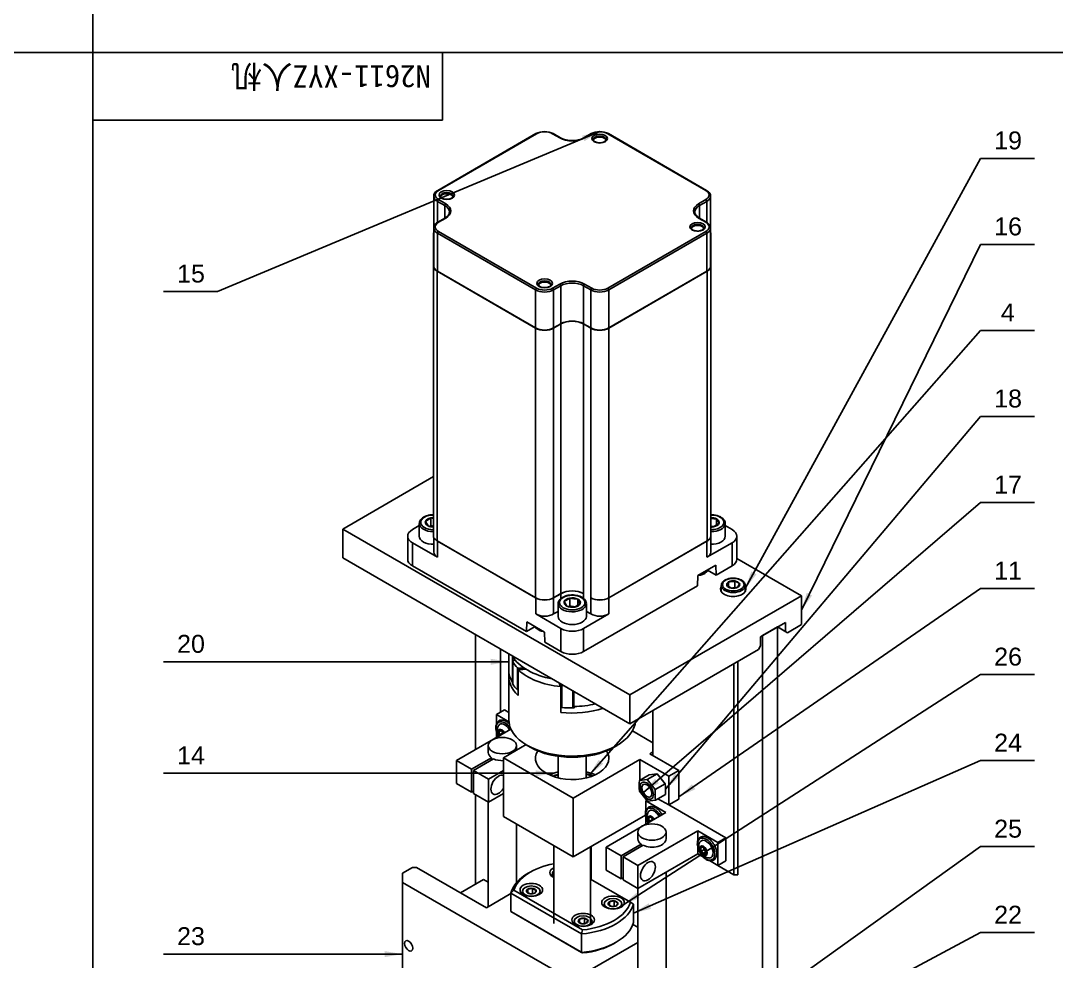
# Model space of a CAD drawing. Header units: millimetres. Extents: x 0 to 6044, y -1712 to 410.
# Drawn here: x 571.2 to 754.8, y -1586 to -1419.4 of the extents above; entities that cross this region are included whole.
import ezdxf
from ezdxf.enums import TextEntityAlignment as Align

# ---------------------------------------------------------------- set-up
doc = ezdxf.new("R2010")
doc.units = ezdxf.units.MM
for name, color, linetype in [('0311-6000轴承', 7, 'Continuous'), ('0316-内六角平圆头凸缘螺钉-', 7, 'Continuous'), ('0318-孔用卡簧07331-2', 7, 'Continuous'), ('0319-步进电机LS86A12', 7, 'Continuous'), ('031B-开槽圆柱头轴位螺钉-G', 7, 'Continuous'), ('031C-1型六角螺母-GBT4', 7, 'Continuous'), ('031D-内六角圆柱头螺钉-GB', 7, 'Continuous'), ('031E-联轴器COUPLING', 7, 'Continuous'), ('031F-内六角圆柱头螺钉-GB', 7, 'Continuous'), ('031H-内六角圆柱头螺钉-GB', 7, 'Continuous'), ('0321-丝杆安装板', 7, 'Continuous'), ('0321-丝杆滑块', 7, 'Continuous'), ('0322-丝杆', 7, 'Continuous'), ('0325-导轨', 7, 'Continuous'), ('0326-导轨连接件', 7, 'Continuous'), ('0327-电机安装板', 7, 'Continuous'), ('0328-滑块', 7, 'Continuous'), ('032A-滑块连接板', 7, 'Continuous'), ('032C-丝杆顶板', 7, 'Continuous'), ('Default', 7, 'Continuous'), ('图框', 7, 'Continuous')]:
    doc.layers.add(name, color=color, linetype=linetype)
doc.styles.add('SEACAD_Arial', font='arial.ttf')

msp = doc.modelspace()

# ---------------------------------------------------------------- hatches: boundary and pattern name
at = {"layer": 'Default', "linetype": 'Continuous'}
for points in [[(671.121, -1440.698), (673.846, -1438.986), (670.712, -1439.722)], [(700.695, -1516.908), (699.634, -1519.947), (701.623, -1517.416)], [(710.533, -1520.7), (709.611, -1523.784), (711.483, -1521.166)], [(654.533, -1533.437), (657.708, -1532.908), (654.533, -1532.379)], [(673.668, -1550.28), (671.967, -1553.013), (674.462, -1550.98)], [(662.517, -1553.201), (665.692, -1552.671), (662.517, -1552.142)], [(687.161, -1552.688), (685.514, -1555.454), (687.969, -1553.372)], [(683.64, -1553.624), (681.578, -1556.095), (684.33, -1554.427)], [(690.185, -1554.61), (687.873, -1556.849), (690.787, -1555.481)], [(680.335, -1573.854), (677.952, -1576.018), (680.908, -1574.743)], [(682.523, -1575.693), (679.829, -1577.455), (682.949, -1576.662)], [(635.731, -1585.224), (638.906, -1584.695), (635.731, -1584.166)]]:
    msp.add_hatch(color=7, dxfattribs=at).paths.add_polyline_path(points)

# ---------------------------------------------------------------- linework, layer by layer
for p, q in [((584, -851), (584, -1424.973)), ((584, -1424.973), (25, -1424.973))]:
    msp.add_line(p, q)
at = {"layer": '0311-6000轴承', "color": 7, "linetype": 'Continuous'}
for start_param, end_param in [(-4.3175978, -4.1445944), (1.0030018, 1.1760053)]:
    msp.add_ellipse((668.958, -1556.339), major_axis=(6.5, 0), ratio=0.5773502, start_param=start_param, end_param=end_param, dxfattribs=at)
at = {"layer": '0316-内六角平圆头凸缘螺钉-', "color": 7, "linetype": 'Continuous'}
for p, q in [((656.048, -1545.255), (656.462, -1545.15)), ((656.099, -1545.871), (656.048, -1545.255)), ((656.567, -1545.258), (656.594, -1545.585)), ((656.594, -1545.585), (656.099, -1545.871)), ((656.594, -1545.585), (656.674, -1545.673)), ((682.564, -1560.564), (682.978, -1560.459)), ((682.615, -1561.18), (682.564, -1560.564)), ((683.11, -1560.894), (682.615, -1561.18)), ((683.083, -1560.568), (683.11, -1560.894)), ((683.11, -1560.894), (683.19, -1560.982)), ((691.757, -1565.871), (692.171, -1565.766)), ((691.808, -1566.487), (691.757, -1565.871)), ((692.303, -1566.201), (691.808, -1566.487)), ((692.676, -1566.765), (692.273, -1566.998)), ((692.687, -1566.893), (692.273, -1566.998)), ((692.275, -1565.875), (692.303, -1566.201)), ((692.303, -1566.201), (692.662, -1566.596)), ((692.636, -1566.277), (692.687, -1566.893))]:
    msp.add_line(p, q, dxfattribs=at)
for centre, radius, start, end in [((654.568, -1547.342), 2.897, 37.79564, 49.17871), ((654.205, -1548.062), 2.896, 46.77139, 49.18117), ((680.722, -1563.372), 2.896, 46.77139, 49.18117), ((681.084, -1562.652), 2.897, 37.79564, 49.17871), ((693.973, -1565.546), 2.633, 207.49755, 223.10718), ((689.914, -1568.679), 2.896, 35.482, 49.18117), ((693.201, -1566.061), 1.603, 219.54014, 273.72699), ((693.619, -1566.069), 2.023, 220.71578, 236.25117), ((690.277, -1567.959), 2.897, 35.48446, 49.17871)]:
    msp.add_arc(centre, radius, start, end, dxfattribs=at)
for centre, major_axis, start_param, end_param in [((657.008, -1545.48), (-1.075, 1.862), 0, 1.5707961), ((657.008, -1545.48), (-1.075, 1.862), 4.7123892, 6.2831853), ((656.513, -1545.765), (-0.479, 0.829), 0, 1.5707959), ((657.008, -1545.48), (-0.864, 1.496), 0, 0.2768735), ((656.513, -1545.765), (-0.361, 0.625), 0.3619655, 1.4091631), ((656.513, -1545.765), (-0.479, 0.829), 4.7123894, 6.2831853), ((656.513, -1545.765), (0.361, -0.625), 2.4563606, 3.5035582), ((657.008, -1545.48), (-0.864, 1.496), 4.7123892, 6.2831853), ((656.513, -1545.765), (0.361, -0.625), 1.5707969, 2.4563606), ((656.513, -1545.765), (-0.361, 0.625), 1.4091631, 1.5707957), ((683.524, -1560.789), (-1.075, 1.862), 0, 1.5707961), ((683.524, -1560.789), (-1.075, 1.862), 4.7123892, 6.2831853), ((683.524, -1560.789), (-0.864, 1.496), 0, 0.2768735), ((683.029, -1561.075), (-0.479, 0.829), 4.7123894, 6.2831853), ((683.524, -1560.789), (-0.864, 1.496), 4.7123892, 6.2831853), ((683.029, -1561.075), (-0.479, 0.829), 0, 1.5707959), ((683.029, -1561.075), (-0.361, 0.625), 0.3619655, 1.4091631), ((683.029, -1561.075), (0.361, -0.625), 2.4563606, 3.5035582), ((683.029, -1561.075), (-0.361, 0.625), 1.4091631, 1.5707957), ((683.029, -1561.075), (0.361, -0.625), 1.5707969, 2.4563606), ((692.717, -1566.096), (-0.864, 1.496), 0, 0.2768735), ((692.717, -1566.096), (-0.864, 1.496), 2.8667214, 6.2831853), ((692.222, -1566.382), (-0.361, 0.625), 0.3619655, 1.4091631), ((692.222, -1566.382), (0.361, -0.625), 2.4563606, 3.5035582), ((692.222, -1566.382), (-0.361, 0.625), 1.4091631, 2.4563606), ((692.222, -1566.382), (0.361, -0.625), 1.4091631, 2.4563606), ((692.222, -1566.382), (-0.361, 0.625), 2.4563606, 3.5035582), ((692.222, -1566.382), (0.361, -0.625), 0.3619655, 1.4091631)]:
    msp.add_ellipse(centre, major_axis=major_axis, ratio=0.5773503, start_param=start_param, end_param=end_param, dxfattribs=at)
for centre, major_axis in [((692.717, -1566.096), (-1.075, 1.862)), ((692.222, -1566.382), (-0.479, 0.829))]:
    msp.add_ellipse(centre, major_axis=major_axis, ratio=0.5773503, dxfattribs=at)
for points, knots in [([(657.889, -1543.988), (657.801, -1543.895), (657.58, -1543.683), (657.2, -1543.421), (656.767, -1543.249), (656.348, -1543.216), (655.976, -1543.332), (655.691, -1543.578), (655.506, -1543.92), (655.419, -1544.34), (655.432, -1544.83), (655.55, -1545.353), (655.727, -1545.817), (655.871, -1546.052), (655.929, -1546.145)], [0.16556248, 0.16556248, 0.16556248, 0.16556248, 0.21750863, 0.29366721, 0.37047762, 0.44727291, 0.5215528, 0.59234517, 0.66236312, 0.7346254, 0.80947041, 0.88514963, 0.96068785, 1, 1, 1, 1]), ([(655.948, -1544.193), (655.908, -1544.245), (655.801, -1544.388), (655.704, -1544.709), (655.669, -1545.109), (655.735, -1545.543), (655.861, -1545.876), (655.966, -1546.065), (655.993, -1546.109)], [0, 0, 0, 0, 0.07323935, 0.23259024, 0.39537498, 0.57044102, 0.76188705, 0.82242003, 0.82242003, 0.82242003, 0.82242003]), ([(684.913, -1559.988), (684.895, -1559.956), (684.785, -1559.764), (684.529, -1559.414), (684.14, -1559.023), (683.716, -1558.73), (683.283, -1558.558), (682.864, -1558.526), (682.492, -1558.642), (682.208, -1558.887), (682.023, -1559.229), (681.935, -1559.65), (681.949, -1560.139), (682.067, -1560.663), (682.244, -1561.126), (682.387, -1561.361), (682.445, -1561.455)], [0.05153129, 0.05153129, 0.05153129, 0.05153129, 0.06633541, 0.14181276, 0.21750863, 0.29366721, 0.37047762, 0.44727291, 0.5215528, 0.59234517, 0.66236312, 0.7346254, 0.80947041, 0.88514963, 0.96068785, 1, 1, 1, 1]), ([(682.464, -1559.502), (682.425, -1559.554), (682.318, -1559.697), (682.221, -1560.019), (682.185, -1560.419), (682.251, -1560.853), (682.378, -1561.186), (682.483, -1561.374), (682.509, -1561.418)], [0, 0, 0, 0, 0.07323935, 0.23259024, 0.39537498, 0.57044102, 0.76188705, 0.82242003, 0.82242003, 0.82242003, 0.82242003]), ([(694.283, -1565.65), (694.204, -1565.483), (694.057, -1565.18), (693.721, -1564.721), (693.333, -1564.33), (692.909, -1564.037), (692.476, -1563.866), (692.056, -1563.833), (691.685, -1563.949), (691.4, -1564.195), (691.215, -1564.536), (691.128, -1564.957), (691.141, -1565.446), (691.259, -1565.97), (691.436, -1566.433), (691.58, -1566.668), (691.638, -1566.762)], [0, 0, 0, 0, 0.0663354, 0.1418128, 0.2175086, 0.2936672, 0.3704776, 0.4472729, 0.5215528, 0.5923452, 0.6623631, 0.7346254, 0.8094704, 0.8851496, 0.9606878, 1, 1, 1, 1]), ([(691.657, -1564.809), (691.617, -1564.861), (691.51, -1565.004), (691.413, -1565.326), (691.378, -1565.726), (691.444, -1566.16), (691.61, -1566.597), (691.816, -1566.911), (691.939, -1567.051), (691.965, -1567.081)], [0, 0, 0, 0, 0.0732393, 0.2325902, 0.395375, 0.570441, 0.761887, 0.9557803, 1, 1, 1, 1]), ([(692.495, -1567.752), (692.57, -1567.813), (692.764, -1567.968), (693.136, -1568.132), (693.544, -1568.2), (693.92, -1568.13), (694.227, -1567.934), (694.447, -1567.624), (694.569, -1567.23), (694.593, -1566.762), (694.508, -1566.25), (694.391, -1565.854), (694.295, -1565.673), (694.283, -1565.65)], [0, 0, 0, 0, 0.0537382, 0.1622449, 0.2712353, 0.3667753, 0.4681805, 0.5673327, 0.668152, 0.7730565, 0.8800666, 0.9870951, 1, 1, 1, 1])]:
    msp.add_open_spline(points, degree=3, knots=knots, dxfattribs=at)
at = {"layer": '0318-孔用卡簧07331-2', "color": 7, "linetype": 'Continuous'}
for centre, start_param, end_param in [((669.267, -1555.736), 2.0251346, 2.3018198), ((669.267, -1556.226), 1.0113244, 1.2213452), ((669.267, -1556.226), -4.2580507, -4.095568)]:
    msp.add_ellipse(centre, major_axis=(6.4, 0), ratio=0.5773502, start_param=start_param, end_param=end_param, dxfattribs=at)
at = {"layer": '0319-步进电机LS86A12', "color": 7, "linetype": 'Continuous'}
for p, q in [((662.531, -1439.358), (645.136, -1449.401)), ((662.656, -1439.371), (645.261, -1449.414)), ((666.766, -1440.111), (665.484, -1439.371)), ((666.891, -1440.098), (665.609, -1439.358)), ((672.307, -1439.358), (671.025, -1440.098)), ((672.432, -1439.371), (671.15, -1440.111)), ((692.655, -1449.414), (675.26, -1439.371)), ((692.78, -1449.401), (675.385, -1439.358)), ((644.425, -1450.434), (644.425, -1456.078)), ((646.366, -1452.093), (645.084, -1451.353)), ((645.084, -1451.353), (645.084, -1455.08)), ((645.261, -1451.047), (646.543, -1451.787)), ((691.373, -1451.787), (692.655, -1451.047)), ((692.832, -1451.353), (691.55, -1452.093)), ((692.832, -1455.084), (692.832, -1451.353)), ((693.491, -1456.078), (693.491, -1450.434)), ((646.366, -1454.335), (646.366, -1452.093)), ((691.55, -1452.093), (691.55, -1454.335)), ((646.418, -1454.305), (645.136, -1455.045)), ((646.543, -1454.318), (645.261, -1455.058)), ((692.655, -1455.058), (691.373, -1454.318)), ((692.78, -1455.045), (691.498, -1454.305)), ((644.365, -1457.174), (644.365, -1462.811)), ((644.425, -1456.078), (644.425, -1462.815)), ((662.479, -1467.04), (645.084, -1456.997)), ((645.084, -1456.997), (645.084, -1463.733)), ((645.261, -1456.691), (662.656, -1466.734)), ((675.26, -1466.734), (692.655, -1456.691)), ((692.832, -1456.997), (675.437, -1467.04)), ((692.832, -1463.733), (692.832, -1456.997)), ((693.491, -1462.815), (693.491, -1456.078)), ((693.551, -1462.811), (693.551, -1457.174)), ((644.365, -1462.811), (644.365, -1510.577)), ((693.551, -1510.577), (693.551, -1462.811)), ((662.488, -1473.812), (645.022, -1463.728)), ((645.022, -1511.493), (645.022, -1463.728)), ((662.479, -1473.776), (645.084, -1463.733)), ((692.894, -1463.728), (675.428, -1473.812)), ((692.832, -1463.733), (675.437, -1473.776)), ((692.894, -1511.493), (692.894, -1463.728)), ((665.484, -1466.734), (666.766, -1465.994)), ((666.943, -1466.3), (665.661, -1467.04)), ((666.943, -1473.036), (666.943, -1466.3)), ((672.255, -1467.04), (670.973, -1466.3)), ((670.973, -1466.3), (670.973, -1473.036)), ((671.15, -1465.994), (672.432, -1466.734)), ((662.479, -1473.776), (662.479, -1467.04)), ((665.661, -1467.04), (665.661, -1473.776)), ((672.255, -1473.776), (672.255, -1467.04)), ((675.437, -1467.04), (675.437, -1473.776)), ((662.488, -1521.577), (662.488, -1473.812)), ((666.943, -1473.036), (665.661, -1473.776)), ((666.946, -1473.071), (665.663, -1473.812)), ((665.663, -1521.577), (665.663, -1473.812)), ((666.946, -1520.836), (666.946, -1473.071)), ((672.253, -1473.812), (670.97, -1473.071)), ((670.97, -1520.836), (670.97, -1473.071)), ((672.255, -1473.776), (670.973, -1473.036)), ((672.253, -1521.577), (672.253, -1473.812)), ((675.428, -1521.577), (675.428, -1473.812)), ((641.869, -1508.789), (640.639, -1509.499)), ((697.314, -1509.499), (696.084, -1508.789)), ((639.804, -1510.663), (639.804, -1514.745)), ((640.639, -1511.826), (640.639, -1515.909)), ((640.639, -1511.826), (645.103, -1514.403)), ((644.444, -1510.917), (644.444, -1513.485)), ((662.488, -1521.577), (645.022, -1511.493)), ((645.103, -1511.546), (645.103, -1514.403)), ((662.497, -1521.588), (645.103, -1511.546)), ((692.894, -1511.493), (675.428, -1521.577)), ((692.85, -1511.546), (675.455, -1521.588)), ((692.85, -1514.403), (692.85, -1511.546)), ((692.85, -1514.403), (697.314, -1511.826)), ((693.509, -1513.485), (693.509, -1510.826)), ((697.314, -1515.909), (697.314, -1511.826)), ((698.148, -1514.745), (698.148, -1510.663)), ((660.845, -1527.574), (640.639, -1515.909)), ((691.251, -1517.633), (694.4, -1515.815)), ((694.4, -1515.815), (694.453, -1517.56)), ((697.314, -1515.909), (694.453, -1517.56)), ((691.197, -1519.44), (691.251, -1517.633)), ((692.97, -1516.704), (694.453, -1517.56)), ((691.197, -1519.44), (670.992, -1531.106)), ((662.497, -1524.446), (662.497, -1521.588)), ((666.946, -1520.836), (665.663, -1521.577)), ((666.961, -1520.849), (665.679, -1521.588)), ((665.679, -1521.588), (665.679, -1524.446)), ((666.961, -1521.711), (666.961, -1520.849)), ((670.97, -1520.836), (670.992, -1520.848)), ((670.992, -1520.849), (670.992, -1521.715)), ((672.273, -1521.588), (672.253, -1521.577)), ((672.273, -1524.446), (672.273, -1521.588)), ((675.455, -1521.588), (675.455, -1524.446)), ((662.497, -1524.446), (666.961, -1527.023)), ((666.476, -1523.986), (665.679, -1524.446)), ((670.992, -1527.023), (675.455, -1524.446)), ((672.273, -1524.446), (671.476, -1523.986)), ((660.845, -1527.574), (660.898, -1525.83)), ((660.845, -1527.574), (662.382, -1526.686)), ((660.898, -1525.83), (664.047, -1527.648)), ((666.961, -1531.106), (666.961, -1527.023)), ((670.992, -1527.023), (670.992, -1531.106)), ((664.047, -1527.648), (664.101, -1529.454)), ((666.961, -1531.106), (664.101, -1529.454))]:
    msp.add_line(p, q, dxfattribs=at)
for centre, radius, start, end in [((664.07, -1442.35), 3.364, 62.77004, 117.22997), ((673.846, -1442.35), 3.364, 62.77004, 117.22997), ((668.872, -1436.349), 4.24, 242.14981, 271.86493), ((669.057, -1436.383), 4.205, 269.35891, 297.91215), ((691.197, -1515.376), 2.25, 271.73184, 314.44044), ((664.154, -1525.317), 2.25, 225.55957, 262.96701)]:
    msp.add_arc(centre, radius, start, end, dxfattribs=at)
for centre, major_axis, ratio, start_param, end_param in [((673.846, -1440.187), (2, 0), 0.5773502, 0.7853981, 2.3561944), ((662.656, -1439.575), (0.125, -0.217), 0.5773503, 2.3561946, 3.1415927), ((664.07, -1440.187), (2, 0), 0.5773502, 0.7853981, 2.3561944), ((665.484, -1439.575), (-0.125, -0.217), 0.5773503, 3.141414, 3.9269907), ((666.766, -1440.315), (-0.125, -0.217), 0.5773503, 3.1360789, 3.9269907), ((668.958, -1438.845), (3.1, 0), 0.5773502, 3.9269908, 5.4977871), ((671.15, -1440.315), (0.125, -0.217), 0.5773503, 2.3561946, 3.143222), ((672.432, -1439.575), (0.125, -0.217), 0.5773503, 2.3561946, 3.1417747), ((673.833, -1440.427), (-1.125, 0), 0.5773502, 3.1589166, 6.2831853), ((673.833, -1440.631), (1.125, 0), 0.5773502, 0, 3.1415927), ((673.833, -1440.427), (-1.125, 0), 0.5773502, 0, 0.0097888), ((675.26, -1439.575), (-0.125, -0.217), 0.5773503, 3.1415927, 3.9269907), ((646.675, -1450.23), (2, 0), 0.5773502, 2.3561944, 3.9269908), ((645.261, -1449.618), (0.125, -0.217), 0.5773503, 2.3561946, 3.1414074), ((646.737, -1450.442), (-1.125, 0), 0.5773502, 3.1589166, 6.2831853), ((646.737, -1450.646), (1.125, 0), 0.5773502, 0, 3.1415927), ((692.655, -1449.618), (-0.125, -0.217), 0.5773503, 3.141412, 3.9269907), ((691.241, -1450.23), (-2, 0), 0.5773502, 2.3561944, 3.9269908), ((646.675, -1450.434), (2.25, 0), 0.5773502, 3.1553212, 3.9269908), ((645.261, -1451.251), (-0.125, -0.217), 0.5773503, 3.9269907, 5.4977871), ((646.737, -1450.442), (-1.125, 0), 0.5773502, 0, 0.0097888), ((646.543, -1451.991), (-0.125, -0.217), 0.5773503, 3.9269907, 5.4977871), ((644.351, -1453.052), (-3.1, 0), 0.5773502, 2.3561944, 3.9269908), ((693.565, -1453.052), (3.1, 0), 0.5773502, 2.3561944, 3.9269908), ((691.373, -1451.991), (-0.125, 0.217), 0.5773503, 3.9269909, 5.4977873), ((692.655, -1451.251), (-0.125, 0.217), 0.5773503, 3.9269909, 5.4977873), ((691.241, -1450.434), (-2.25, 0), 0.5773502, 2.3561944, 3.1553212), ((644.351, -1453.256), (-2.85, 0), 0.5773502, 3.1472834, 3.9269908), ((693.565, -1453.256), (2.85, 0), 0.5773502, 2.3561944, 3.1472834), ((646.675, -1455.874), (2, 0), 0.5773502, 2.3561944, 3.9269908), ((645.261, -1455.262), (0.125, -0.217), 0.5773503, 2.3561946, 3.1414074), ((646.543, -1454.522), (0.125, -0.217), 0.5773503, 2.3561946, 3.1415927), ((691.179, -1456.071), (-1.125, 0), 0.5773502, 3.1589166, 6.2831853), ((691.373, -1454.522), (-0.125, -0.217), 0.5773503, 3.1415927, 3.9269907), ((692.655, -1455.262), (-0.125, -0.217), 0.5773503, 3.141412, 3.9269907), ((691.241, -1455.874), (-2, 0), 0.5773502, 2.3561944, 3.9269908), ((646.61, -1457.174), (2.245, 0), 0.5773502, 2.9090886, 3.3740957), ((646.675, -1456.078), (2.25, 0), 0.5773502, 3.1553212, 3.9269908), ((645.261, -1456.895), (-0.125, -0.217), 0.5773503, 3.9269907, 5.4977871), ((691.179, -1456.275), (1.125, 0), 0.5773502, 0, 3.1415927), ((691.179, -1456.071), (-1.125, 0), 0.5773502, 0, 0.0097888), ((692.655, -1456.895), (-0.125, 0.217), 0.5773503, 3.9269909, 5.4977873), ((691.241, -1456.078), (-2.25, 0), 0.5773502, 2.3561944, 3.1553212), ((691.306, -1457.174), (-2.245, 0), 0.5773502, 2.9090876, 3.3740967), ((646.61, -1462.811), (2.245, 0), 0.5773502, 2.9090886, 3.9269908), ((646.675, -1462.815), (2.25, 0), 0.5773502, 3.1415927, 3.9269908), ((691.241, -1462.815), (-2.25, 0), 0.5773502, 2.3561944, 3.1415927), ((691.306, -1462.811), (-2.245, 0), 0.5773502, 2.3561944, 3.3740967), ((664.082, -1466.086), (-1.125, 0), 0.5773502, 3.1589166, 6.2831853), ((664.082, -1466.29), (1.125, 0), 0.5773502, 0, 3.1415927), ((664.082, -1466.086), (-1.125, 0), 0.5773502, 0, 0.0097888), ((668.958, -1467.259), (-3.1, 0), 0.5773502, 3.9269908, 5.4977871), ((666.766, -1466.198), (0.125, -0.217), 0.5773503, 0.7853983, 2.3561946), ((668.958, -1467.463), (2.85, 0), 0.5773502, 0.7853981, 2.3561944), ((671.15, -1466.198), (-0.125, -0.217), 0.5773503, 3.9269907, 5.4977871), ((662.656, -1466.938), (-0.125, -0.217), 0.5773503, 3.9269907, 5.4977871), ((664.07, -1466.121), (2.25, 0), 0.5773502, 3.9269908, 5.4977871), ((664.07, -1465.917), (-2, 0), 0.5773502, 0.7853981, 2.3561944), ((665.484, -1466.938), (0.125, -0.217), 0.5773503, 0.7853983, 2.3561946), ((672.432, -1466.938), (-0.125, -0.217), 0.5773503, 3.9269907, 5.4977871), ((673.846, -1466.121), (2.25, 0), 0.5773502, 3.9269908, 5.4977871), ((673.846, -1465.917), (-2, 0), 0.5773502, 0.7853981, 2.3561944), ((675.26, -1466.938), (-0.125, 0.217), 0.5773503, 3.9269909, 5.4977873), ((664.07, -1472.857), (2.25, 0), 0.5773502, 3.9269908, 5.4977871), ((664.075, -1472.895), (2.245, 0), 0.5773502, 3.9269908, 5.4977871), ((668.958, -1474.2), (2.85, 0), 0.5773502, 0.7853981, 2.3561944), ((668.958, -1474.232), (2.845, 0), 0.5773502, 0.7853981, 2.3561944), ((673.841, -1472.895), (2.245, 0), 0.5773502, 3.9269908, 5.4977871), ((673.846, -1472.857), (2.25, 0), 0.5773502, 3.9269908, 5.4977871), ((642.654, -1510.663), (2.85, 0), 0.5773502, 2.3561944, 3.9269908), ((646.61, -1510.577), (2.245, 0), 0.5773502, 3.1415927, 3.8906364), ((691.306, -1510.577), (-2.245, 0), 0.5773502, 2.6756349, 3.1415927), ((695.298, -1510.663), (-2.85, 0), 0.5773502, 2.3561944, 3.9269908), ((646.61, -1510.577), (-2.245, 0), 0.5773502, 0.7490437, 0.7853981), ((646.694, -1510.627), (-2.25, 0), 0.5773502, 0.6952246, 0.7853981), ((691.259, -1510.627), (2.25, 0), 0.5773502, 5.4977871, 5.8613752), ((691.306, -1510.577), (2.245, 0), 0.5773502, 5.4977871, 5.8172276), ((646.694, -1513.485), (2.25, 0), 0.5773502, 3.1415927, 3.9269908), ((691.259, -1513.485), (-2.25, 0), 0.5773502, 2.3561944, 3.1415927), ((642.654, -1514.745), (2.85, 0), 0.5773502, 3.1415927, 3.9269908), ((695.298, -1514.745), (-2.85, 0), 0.5773502, 2.3561944, 3.1415927), ((691.197, -1516.447), (1.828, 0), 0.5773502, 4.8805845, 6.1149897), ((691.197, -1516.328), (-1.875, 0), 0.5773502, 1.8463928, 2.8659961), ((664.075, -1520.66), (2.245, 0), 0.5773502, 3.9269908, 5.4977871), ((664.088, -1520.67), (-2.25, 0), 0.5773502, 0.7853981, 2.3561944), ((668.958, -1521.997), (2.845, 0), 0.5773502, 0.7853975, 2.3561944), ((668.976, -1522.012), (-2.85, 0), 0.5773502, 3.9378732, 5.4977871), ((673.841, -1520.66), (2.245, 0), 0.5773502, 3.9396919, 5.4977871), ((673.864, -1520.67), (-2.25, 0), 0.5773502, 0.785397, 2.3561242), ((664.088, -1523.528), (2.25, 0), 0.5773502, 3.9269908, 5.4977871), ((673.864, -1523.528), (2.25, 0), 0.5773502, 3.9269908, 5.4977168), ((664.154, -1526.388), (1.828, 0), 0.5773502, 3.4429126, 4.4110689), ((664.154, -1526.269), (-1.875, 0), 0.5773502, 0.4393041, 1.1314921), ((668.976, -1525.86), (-2.85, 0), 0.5773502, 0.7853981, 2.3561944), ((668.976, -1529.942), (2.85, 0), 0.5773502, 3.9269908, 5.4977871)]:
    msp.add_ellipse(centre, major_axis=major_axis, ratio=ratio, start_param=start_param, end_param=end_param, dxfattribs=at)
for centre in [(673.833, -1440.223), (646.737, -1450.237), (691.179, -1455.867), (664.082, -1465.881)]:
    msp.add_ellipse(centre, major_axis=(1.375, 0), ratio=0.5773502, dxfattribs=at)
for points, knots in [([(674.681, -1440.772), (674.63, -1440.799), (674.5, -1440.866), (674.193, -1440.953), (673.794, -1440.983), (673.394, -1440.938), (673.053, -1440.823), (672.817, -1440.665), (672.717, -1440.522), (672.716, -1440.461), (672.717, -1440.432)], [0, 0, 0, 0, 0.0713171, 0.210515, 0.3517532, 0.4937928, 0.6345156, 0.7721524, 0.9079168, 1, 1, 1, 1]), ([(674.95, -1440.422), (674.952, -1440.457), (674.951, -1440.522), (674.854, -1440.658), (674.738, -1440.735), (674.681, -1440.772)], [0, 0, 0, 0, 0.3336821, 0.7278372, 1, 1, 1, 1]), ([(645.136, -1449.401), (645.057, -1449.45), (644.863, -1449.574), (644.609, -1449.834), (644.441, -1450.158), (644.44, -1450.354), (644.441, -1450.455)], [0, 0, 0, 0, 0.1708856, 0.4959742, 0.7796111, 1, 1, 1, 1]), ([(693.475, -1450.414), (693.479, -1450.376), (693.495, -1450.231), (693.38, -1449.957), (693.143, -1449.643), (692.917, -1449.49), (692.78, -1449.401)], [0, 0, 0, 0, 0.0857454, 0.3861059, 0.6874574, 1, 1, 1, 1]), ([(647.584, -1450.786), (647.534, -1450.813), (647.404, -1450.88), (647.097, -1450.968), (646.697, -1450.998), (646.298, -1450.952), (645.956, -1450.838), (645.72, -1450.679), (645.62, -1450.536), (645.619, -1450.475), (645.621, -1450.446)], [0, 0, 0, 0, 0.0713171, 0.210515, 0.3517532, 0.4937928, 0.6345156, 0.7721524, 0.9079168, 1, 1, 1, 1]), ([(647.854, -1450.437), (647.856, -1450.472), (647.855, -1450.536), (647.757, -1450.672), (647.641, -1450.749), (647.584, -1450.786)], [0, 0, 0, 0, 0.3336821, 0.7278372, 1, 1, 1, 1]), ([(647.198, -1453.249), (647.19, -1453.361), (647.17, -1453.547), (646.986, -1453.859), (646.716, -1454.119), (646.508, -1454.25), (646.418, -1454.305)], [0, 0, 0, 0, 0.284544, 0.5518233, 0.8365622, 1, 1, 1, 1]), ([(691.498, -1454.305), (691.419, -1454.257), (691.224, -1454.136), (690.949, -1453.885), (690.771, -1453.584), (690.698, -1453.371), (690.717, -1453.27), (690.718, -1453.264)], [0, 0, 0, 0, 0.1452001, 0.4228759, 0.7010259, 0.9856897, 1, 1, 1, 1]), ([(645.136, -1455.045), (645.057, -1455.094), (644.863, -1455.218), (644.609, -1455.478), (644.441, -1455.802), (644.44, -1455.998), (644.441, -1456.099)], [0, 0, 0, 0, 0.1708856, 0.4959742, 0.7796111, 1, 1, 1, 1]), ([(693.475, -1456.058), (693.479, -1456.02), (693.495, -1455.875), (693.38, -1455.601), (693.143, -1455.287), (692.917, -1455.134), (692.78, -1455.045)], [0, 0, 0, 0, 0.0857454, 0.3861059, 0.6874574, 1, 1, 1, 1]), ([(692.026, -1456.416), (691.975, -1456.443), (691.845, -1456.51), (691.538, -1456.597), (691.139, -1456.627), (690.74, -1456.582), (690.398, -1456.467), (690.162, -1456.309), (690.062, -1456.166), (690.061, -1456.105), (690.062, -1456.076)], [0, 0, 0, 0, 0.0713171, 0.210515, 0.3517532, 0.4937928, 0.6345156, 0.7721524, 0.9079168, 1, 1, 1, 1]), ([(692.296, -1456.067), (692.298, -1456.101), (692.296, -1456.166), (692.199, -1456.302), (692.083, -1456.379), (692.026, -1456.416)], [0, 0, 0, 0, 0.3336821, 0.7278372, 1, 1, 1, 1]), ([(664.93, -1466.43), (664.879, -1466.457), (664.749, -1466.524), (664.442, -1466.612), (664.043, -1466.642), (663.643, -1466.596), (663.302, -1466.482), (663.066, -1466.323), (662.966, -1466.18), (662.965, -1466.119), (662.966, -1466.09)], [0, 0, 0, 0, 0.0713171, 0.210515, 0.3517532, 0.4937928, 0.6345156, 0.7721524, 0.9079168, 1, 1, 1, 1]), ([(665.199, -1466.081), (665.201, -1466.116), (665.2, -1466.18), (665.103, -1466.316), (664.987, -1466.393), (664.93, -1466.43)], [0, 0, 0, 0, 0.3336821, 0.7278372, 1, 1, 1, 1])]:
    msp.add_open_spline(points, degree=3, knots=knots, dxfattribs=at)
at = {"layer": '031B-开槽圆柱头轴位螺钉-G', "color": 7, "linetype": 'Continuous'}
msp.add_ellipse((682.203, -1555.735), major_axis=(-0.625, 1.083), ratio=0.5773503, start_param=0, end_param=3.1415927, dxfattribs=at)
at = {"layer": '031C-1型六角螺母-GBT4', "color": 7, "linetype": 'Continuous'}
for p, q in [((682.266, -1553.773), (684.006, -1552.768)), ((682.609, -1552.939), (684.006, -1552.768)), ((684.006, -1552.768), (685.437, -1554.503)), ((680.87, -1553.943), (682.609, -1552.939)), ((682.266, -1553.773), (680.87, -1553.943)), ((683.698, -1555.507), (682.266, -1553.773)), ((683.698, -1555.507), (685.437, -1554.503)), ((680.904, -1555.849), (682.336, -1557.583)), ((683.732, -1557.412), (685.472, -1556.408)), ((682.336, -1557.583), (683.732, -1557.412))]:
    msp.add_line(p, q, dxfattribs=at)
for centre, radius, start, end in [((688.514, -1554.757), 7.687, 173.92258, 188.16131), ((677.835, -1555.594), 7.68, 353.91589, 8.168), ((691.335, -1556.321), 7.68, 173.91589, 188.168)]:
    msp.add_arc(centre, radius, start, end, dxfattribs=at)
for major_axis in [(-0.837, 1.451), (0.642, -1.112)]:
    msp.add_ellipse((682.181, -1555.747), major_axis=major_axis, ratio=0.5773503, dxfattribs=at)
at = {"layer": '031D-内六角圆柱头螺钉-GB', "color": 7, "linetype": 'Continuous'}
for p, q in [((695.384, -1519.412), (695.384, -1520.482)), ((696.394, -1519.411), (696.693, -1518.767)), ((697.21, -1519.883), (696.394, -1519.411)), ((696.693, -1519.584), (696.693, -1518.767)), ((697.295, -1518.106), (697.051, -1518.129)), ((697.808, -1519.729), (697.808, -1518.595)), ((697.808, -1518.595), (698.624, -1519.066)), ((698.624, -1519.066), (698.326, -1519.71)), ((699.634, -1520.482), (699.634, -1519.412))]:
    msp.add_line(p, q, dxfattribs=at)
for centre, radius, start, end in [((697.23, -1520.093), 1.974, 97.22296, 112.74826), ((696.525, -1513.994), 4.776, 272.00853, 285.57943), ((696.914, -1517.642), 2.27, 277.30349, 293.18641), ((697.043, -1515.108), 4.777, 272.01024, 285.57771)]:
    msp.add_arc(centre, radius, start, end, dxfattribs=at)
for centre, major_axis, start_param, end_param in [((697.509, -1519.412), (2.125, 0), 3.1567748, 6.249647), ((697.509, -1519.239), (1.155, 0), 2.3561944, 3.403392), ((697.509, -1519.239), (-1.155, 0), 0.2617993, 1.3089969), ((697.509, -1519.239), (1.155, 0), 1.3089969, 2.3561944), ((697.509, -1519.239), (-1.155, 0), 1.3089969, 2.3561944), ((697.509, -1519.239), (1.155, 0), 0.2617993, 1.3089969), ((697.509, -1519.239), (-1.155, 0), 2.3561944, 3.403392), ((697.509, -1519.412), (2.125, 0), 6.249647, 6.2831853)]:
    msp.add_ellipse(centre, major_axis=major_axis, ratio=0.5773502, start_param=start_param, end_param=end_param, dxfattribs=at)
msp.add_ellipse((697.509, -1519.239), major_axis=(-1.912, 0), ratio=0.5773502, dxfattribs=at)
for points, knots in [([(696.467, -1518.273), (696.377, -1518.301), (696.145, -1518.375), (695.805, -1518.592), (695.532, -1518.885), (695.389, -1519.188), (695.398, -1519.358), (695.403, -1519.434)], [0, 0, 0, 0, 0.1260399, 0.3808997, 0.6382266, 0.8620455, 1, 1, 1, 1]), ([(699.613, -1519.461), (699.622, -1519.396), (699.641, -1519.231), (699.519, -1518.941), (699.277, -1518.647), (698.916, -1518.399), (698.456, -1518.213), (697.935, -1518.109), (697.522, -1518.082), (697.325, -1518.103), (697.295, -1518.106)], [0, 0, 0, 0, 0.0736982, 0.2165301, 0.3602039, 0.5107006, 0.6657316, 0.8211768, 0.9762781, 1, 1, 1, 1])]:
    msp.add_open_spline(points, degree=3, knots=knots, dxfattribs=at)
at = {"layer": '031E-联轴器COUPLING', "color": 7, "linetype": 'Continuous'}
for p, q in [((657.708, -1531.479), (657.708, -1534.337)), ((658.36, -1536.516), (658.36, -1531.954)), ((658.402, -1532.866), (658.402, -1536.807)), ((658.427, -1536.888), (658.427, -1532.948)), ((659.275, -1537.909), (659.275, -1533.969)), ((659.376, -1534.331), (659.376, -1538.894)), ((659.76, -1534.333), (659.76, -1534.067)), ((657.708, -1535.49), (657.708, -1543.124)), ((666.786, -1537.11), (666.786, -1536.845)), ((666.928, -1541.879), (666.928, -1537.316)), ((667.121, -1541.011), (667.121, -1537.07)), ((669.076, -1541.097), (669.076, -1538.042)), ((669.273, -1538.156), (669.273, -1540.83)), ((669.467, -1540.904), (669.467, -1540.826)), ((661.003, -1547.717), (661.639, -1548.084)), ((676.277, -1548.084), (676.913, -1547.717))]:
    msp.add_line(p, q, dxfattribs=at)
for centre, major_axis, start_param, end_param in [((668.958, -1529.775), (-11.25, 0), 0.3421236, 1.2529756), ((665.963, -1537.628), (-11.25, 0), -0.8842151, -0.8349689), ((668.958, -1534.337), (11.25, 0), 3.1415927, 3.4837162), ((658.802, -1532.866), (0.4, 0), 2.9108604, 3.5011695), ((668.958, -1530.662), (-11.25, 0), 0.3595769, 0.5341098), ((659.619, -1533.851), (0.4, 0), 3.6757025, 5.0719659), ((668.958, -1530.927), (-11.25, 0), 0.5515631, 1.3893211), ((659.619, -1534.116), (0.4, 0), 4.2660116, 5.0719659), ((657.608, -1527.692), (11.25, 0), -1.3783421, -1.3207405), ((657.608, -1527.957), (11.25, 0), -1.3783421, -1.2903932), ((668.958, -1535.49), (11.25, 0), 3.052726, 3.6931558), ((658.802, -1536.807), (0.4, 0), 3.1415927, 3.5011695), ((668.958, -1534.603), (-11.25, 0), 0.3595769, 0.5341098), ((659.619, -1537.791), (-0.4, 0), 0.5341098, 0.9183196), ((677.859, -1535.962), (11.25, 0), 3.2484753, 3.3192264), ((677.859, -1535.697), (11.25, 0), 3.2959166, 3.3192264), ((667.186, -1536.842), (-0.4, 0), 0.010511, 1.4067744), ((667.186, -1537.108), (-0.4, 0), 0.010511, 0.8164653), ((668.958, -1530.662), (11.25, 0), 4.5483671, 4.5770622), ((667.186, -1540.783), (-0.4, 0), 0.867351, 1.4067744), ((668.958, -1535.49), (11.25, 0), 4.5309138, 5.2239366), ((668.958, -1534.603), (-11.25, 0), 1.4067744, 1.5813074), ((669.072, -1540.866), (0.4, 0), 4.7229, 6.1191634), ((668.958, -1534.337), (11.25, 0), 4.7403533, 5.0906832), ((658.828, -1538.792), (-11.25, 0), -3.4727372, -3.4597905), ((668.958, -1543.124), (11.25, 0), 3.1415927, 6.2538581), ((668.958, -1543.859), (10.35, 0), 3.9269906, 5.4977873)]:
    msp.add_ellipse(centre, major_axis=major_axis, ratio=0.5773502, start_param=start_param, end_param=end_param, dxfattribs=at)
for points in [[(659.446, -1534.325), (659.411, -1534.328), (659.376, -1534.331)], [(658.412, -1536.489), (658.386, -1536.502), (658.36, -1536.516)], [(666.928, -1537.316), (666.92, -1537.296), (666.912, -1537.276)]]:
    msp.add_open_spline(points, degree=2, dxfattribs=at)
at = {"layer": '031F-内六角圆柱头螺钉-GB', "color": 7, "linetype": 'Continuous'}
for p, q in [((641.869, -1508.417), (641.869, -1510.663)), ((642.956, -1508.044), (643.916, -1507.422)), ((643.409, -1508.835), (642.956, -1508.044)), ((643.916, -1508.759), (643.916, -1507.422)), ((694.997, -1508.382), (694.037, -1509.004)), ((694.544, -1508.676), (694.544, -1507.591)), ((694.544, -1507.591), (694.997, -1508.382)), ((696.084, -1510.663), (696.084, -1508.417)), ((666.476, -1522.624), (666.476, -1524.87)), ((667.563, -1522.251), (668.523, -1521.629)), ((668.016, -1523.043), (667.563, -1522.251)), ((668.523, -1522.966), (668.523, -1521.629)), ((670.39, -1522.589), (669.43, -1523.211)), ((669.936, -1522.883), (669.936, -1521.798)), ((669.936, -1521.798), (670.39, -1522.589)), ((671.476, -1524.87), (671.476, -1522.624))]:
    msp.add_line(p, q, dxfattribs=at)
for centre, radius, start, end in [((645.335, -1501.54), 6.051, 256.42874, 260.75327), ((694.55, -1501.54), 6.051, 260.47929, 269.93914), ((644.829, -1502.955), 6.05, 256.42742, 265.61846), ((642.321, -1507.351), 2.127, 312.11001, 318.54793), ((644.95, -1506.104), 2.849, 248.71924, 258.06153), ((694.164, -1506.104), 2.849, 257.46655, 268.09777), ((694.043, -1502.955), 6.05, 265.34724, 269.94045), ((669.436, -1517.162), 6.05, 256.42742, 269.94045), ((666.929, -1521.558), 2.127, 312.11001, 318.54793), ((669.943, -1515.747), 6.051, 256.42874, 269.93914), ((669.557, -1520.311), 2.849, 248.71924, 268.09349)]:
    msp.add_arc(centre, radius, start, end, dxfattribs=at)
for centre, major_axis, start_param, end_param in [((693.584, -1508.213), (-2.25, 0), 1.5563549, 4.7268304), ((644.369, -1508.417), (2.5, 0), 3.1488627, 4.7107571), ((644.369, -1508.213), (-2.25, 0), 4.7142022, 6.2831853), ((644.369, -1508.213), (-2.25, 0), 0, 1.5689831), ((644.369, -1508.213), (1.443, 0), 2.9374494, 3.984647), ((644.369, -1508.213), (-1.443, 0), 5.0318445, 6.0790421), ((644.369, -1508.213), (1.443, 0), 1.5736229, 1.8902519), ((693.584, -1508.213), (1.443, 0), 0.8430543, 1.5933094), ((693.584, -1508.417), (2.5, 0), 4.6993918, 6.2244832), ((693.584, -1508.213), (1.443, 0), 5.0318445, 6.0790421), ((693.584, -1508.213), (-1.443, 0), 2.9374494, 3.984647), ((693.584, -1508.417), (2.5, 0), 6.2244832, 6.2831853), ((644.369, -1508.213), (-1.443, 0), 0.8430543, 1.5679698), ((693.584, -1508.213), (-1.443, 0), 1.5482832, 1.8902519), ((644.369, -1510.663), (2.5, 0), 3.1415927, 4.7422387), ((693.584, -1510.663), (2.5, 0), 4.682539, 6.2831853), ((668.976, -1522.42), (1.443, 0), 0.8430543, 1.8902519), ((668.976, -1522.624), (2.5, 0), 3.1488627, 6.2199035), ((668.976, -1522.42), (1.443, 0), 2.9374494, 3.984647), ((668.976, -1522.42), (-1.443, 0), 5.0318445, 6.0790421), ((668.976, -1522.42), (-1.443, 0), 0.8430543, 1.8902519), ((668.976, -1522.42), (1.443, 0), 5.0318445, 6.0790421), ((668.976, -1522.42), (-1.443, 0), 2.9374494, 3.984647), ((668.976, -1522.624), (2.5, 0), 6.2199035, 6.2831853), ((668.976, -1524.87), (2.5, 0), 3.1415927, 6.2831853)]:
    msp.add_ellipse(centre, major_axis=major_axis, ratio=0.5773502, start_param=start_param, end_param=end_param, dxfattribs=at)
msp.add_ellipse((668.976, -1522.42), major_axis=(-2.25, 0), ratio=0.5773502, dxfattribs=at)
for points, knots in [([(644.365, -1506.868), (644.228, -1506.868), (643.884, -1506.886), (643.37, -1506.978), (642.845, -1507.163), (642.404, -1507.424), (642.088, -1507.739), (641.896, -1508.09), (641.884, -1508.308), (641.879, -1508.43)], [0.11441916, 0.11441916, 0.11441916, 0.11441916, 0.20933052, 0.346812, 0.48497451, 0.62434011, 0.76496176, 0.88867568, 1, 1, 1, 1]), ([(694.069, -1506.897), (693.956, -1506.886), (693.781, -1506.869), (693.593, -1506.867), (693.508, -1506.869)], [0, 0, 0, 0, 0.07238935, 0.13070982, 0.13070982, 0.13070982, 0.13070982]), ([(696.062, -1508.518), (696.072, -1508.472), (696.105, -1508.316), (696.02, -1508.013), (695.814, -1507.675), (695.48, -1507.377), (695.044, -1507.136), (694.548, -1506.971), (694.231, -1506.921), (694.069, -1506.897)], [0, 0, 0, 0, 0.0524692, 0.2106124, 0.3674234, 0.5298981, 0.6988197, 0.8700777, 1, 1, 1, 1]), ([(669.462, -1521.104), (669.349, -1521.093), (669.069, -1521.067), (668.55, -1521.083), (667.977, -1521.185), (667.453, -1521.37), (667.011, -1521.631), (666.695, -1521.946), (666.503, -1522.297), (666.491, -1522.515), (666.487, -1522.637)], [0, 0, 0, 0, 0.0723407, 0.2093305, 0.346812, 0.4849745, 0.6243401, 0.7649618, 0.8886757, 1, 1, 1, 1]), ([(671.454, -1522.732), (671.464, -1522.688), (671.499, -1522.533), (671.416, -1522.23), (671.214, -1521.891), (670.885, -1521.592), (670.452, -1521.349), (669.953, -1521.181), (669.63, -1521.129), (669.462, -1521.104)], [0, 0, 0, 0, 0.0513313, 0.2088676, 0.3648967, 0.5264125, 0.6944196, 0.8648849, 1, 1, 1, 1])]:
    msp.add_open_spline(points, degree=3, knots=knots, dxfattribs=at)
at = {"layer": '031H-内六角圆柱头螺钉-GB', "color": 7, "linetype": 'Continuous'}
for p, q in [((665.267, -1570.609), (665.267, -1570.821)), ((659.964, -1573.67), (659.964, -1573.882)), ((661.489, -1574.011), (660.877, -1573.657)), ((661.101, -1573.174), (661.938, -1573.045)), ((661.101, -1573.786), (661.101, -1573.174)), ((662.326, -1573.881), (661.489, -1574.011)), ((661.938, -1573.976), (661.938, -1573.045)), ((661.938, -1573.045), (662.55, -1573.398)), ((663.464, -1573.882), (663.464, -1573.67)), ((674.452, -1575.912), (674.452, -1576.124)), ((675.978, -1576.252), (675.366, -1575.898)), ((675.59, -1575.415), (676.427, -1575.286)), ((675.59, -1576.028), (675.59, -1575.415)), ((676.815, -1576.123), (675.978, -1576.252)), ((676.427, -1576.218), (676.427, -1575.286)), ((676.427, -1575.286), (677.039, -1575.64)), ((677.952, -1576.124), (677.952, -1575.912)), ((670.287, -1578.477), (671.123, -1578.348)), ((670.287, -1579.09), (670.287, -1578.477)), ((671.123, -1579.28), (671.123, -1578.348)), ((671.123, -1578.348), (671.736, -1578.701)), ((669.149, -1578.974), (669.149, -1579.186)), ((670.675, -1579.314), (670.063, -1578.96)), ((671.511, -1579.184), (670.675, -1579.314)), ((672.649, -1579.186), (672.649, -1578.974))]:
    msp.add_line(p, q, dxfattribs=at)
for centre, radius, start, end in [((658.012, -1572.034), 3.293, 330.4666, 339.74122), ((659.454, -1572.255), 3.301, 330.47774, 339.73007), ((672.501, -1574.275), 3.293, 330.4666, 339.74122), ((673.943, -1574.496), 3.301, 330.47774, 339.73007), ((667.198, -1577.337), 3.293, 330.4666, 339.74122), ((668.639, -1577.558), 3.301, 330.47774, 339.73007)]:
    msp.add_arc(centre, radius, start, end, dxfattribs=at)
for centre, major_axis, start_param, end_param in [((667.017, -1570.609), (1.75, 0), 3.1415927, 3.4190691), ((667.017, -1570.466), (-1.575, 0), 5.6933295, 6.2831853), ((667.017, -1570.466), (-1.575, 0), 0, 0.5898558), ((661.714, -1573.67), (1.75, 0), 3.1415927, 3.4190691), ((661.714, -1573.528), (0.866, 0), 2.3561944, 3.403392), ((661.714, -1573.528), (-0.866, 0), 0.2617993, 1.3089969), ((661.714, -1573.528), (0.866, 0), 1.3089969, 2.3561944), ((661.714, -1573.528), (-0.866, 0), 1.3089969, 2.3561944), ((661.714, -1573.528), (0.866, 0), 0.2617993, 1.3089969), ((661.714, -1573.528), (-0.866, 0), 2.3561944, 3.403392), ((661.714, -1573.67), (1.75, 0), 6.0213859, 6.2831853), ((676.202, -1575.912), (1.75, 0), 3.1415927, 3.4190691), ((676.202, -1575.769), (0.866, 0), 2.3561944, 3.403392), ((676.202, -1575.769), (-0.866, 0), 0.2617993, 1.3089969), ((676.202, -1575.769), (0.866, 0), 1.3089969, 2.3561944), ((676.202, -1575.769), (-0.866, 0), 1.3089969, 2.3561944), ((676.202, -1575.769), (0.866, 0), 0.2617993, 1.3089969), ((676.202, -1575.769), (-0.866, 0), 2.3561944, 3.403392), ((676.202, -1575.912), (1.75, 0), 6.0213859, 6.2831853), ((670.899, -1578.831), (0.866, 0), 2.3561944, 3.403392), ((670.899, -1578.831), (0.866, 0), 1.3089969, 2.3561944), ((670.899, -1578.831), (0.866, 0), 0.2617993, 1.3089969), ((670.899, -1578.974), (1.75, 0), 3.1415927, 3.4190691), ((670.899, -1578.831), (-0.866, 0), 0.2617993, 1.3089969), ((670.899, -1578.831), (-0.866, 0), 1.3089969, 2.3561944), ((670.899, -1578.831), (-0.866, 0), 2.3561944, 3.403392), ((670.899, -1578.974), (1.75, 0), 6.0213859, 6.2831853)]:
    msp.add_ellipse(centre, major_axis=major_axis, ratio=0.5773502, start_param=start_param, end_param=end_param, dxfattribs=at)
for centre in [(661.714, -1573.528), (676.202, -1575.769), (670.899, -1578.831)]:
    msp.add_ellipse(centre, major_axis=(-1.575, 0), ratio=0.5773502, dxfattribs=at)
at = {"layer": '0321-丝杆安装板', "color": 7, "linetype": 'Continuous'}
for p, q in [((702.722, -1528.272), (705.374, -1526.741)), ((705.374, -1694.735), (705.374, -1526.741)), ((705.374, -1526.741), (705.374, -1693.102)), ((651.811, -1528.074), (651.811, -1548.48)), ((702.722, -1528.272), (702.722, -1696.266)), ((656.23, -1530.626), (656.23, -1541.846)), ((697.596, -1570.628), (697.596, -1533.273)), ((698.303, -1570.628), (698.303, -1532.865)), ((683.277, -1549.501), (683.277, -1541.54)), ((651.811, -1556.441), (651.811, -1572.301)), ((672.317, -1571.484), (672.317, -1565.627)), ((694.767, -1568.995), (697.596, -1570.628)), ((698.303, -1570.628), (697.596, -1570.628))]:
    msp.add_line(p, q, dxfattribs=at)
at = {"layer": '0321-丝杆滑块', "color": 7, "linetype": 'Continuous'}
for p, q in [((661.533, -1570.158), (661.18, -1570.362)), ((679.294, -1575.513), (672.208, -1571.422)), ((658.622, -1573.376), (658.087, -1573.883)), ((658.087, -1577.149), (658.087, -1573.883)), ((670.637, -1581.129), (658.087, -1573.883)), ((658.622, -1573.376), (670.808, -1580.411)), ((679.829, -1575.822), (679.294, -1575.513)), ((679.829, -1579.088), (679.829, -1575.822)), ((658.087, -1577.149), (670.637, -1584.395)), ((658.087, -1577.149), (658.622, -1577.458)), ((670.808, -1584.494), (658.622, -1577.458)), ((670.637, -1581.129), (670.808, -1580.411)), ((670.637, -1584.395), (670.637, -1581.129)), ((676.383, -1582.813), (676.736, -1582.609)), ((670.637, -1584.395), (670.808, -1584.494))]:
    msp.add_line(p, q, dxfattribs=at)
for centre, major_axis, start_param, end_param in [((668.958, -1574.444), (-10.5, 0), 5.0270812, 6.1060327), ((668.958, -1574.852), (-11, 0), 5.4977873, 6.1299723), ((667.017, -1570.262), (2, 0), 2.2842235, 3.9989618), ((668.958, -1574.852), (11, 0), 4.8656018, 6.1299723), ((668.958, -1574.444), (10.5, 0), 4.8895415, 6.1060327), ((668.958, -1578.118), (11, 0), 4.8656018, 6.1299723), ((668.958, -1578.527), (10.5, 0), 4.8895415, 5.4977873)]:
    msp.add_ellipse(centre, major_axis=major_axis, ratio=0.5773502, start_param=start_param, end_param=end_param, dxfattribs=at)
for centre in [(661.714, -1573.323), (676.202, -1575.565), (670.899, -1578.627)]:
    msp.add_ellipse(centre, major_axis=(2, 0), ratio=0.5773502, dxfattribs=at)
at = {"layer": '0322-丝杆', "color": 7, "linetype": 'Continuous'}
for p, q in [((666.458, -1549.658), (666.458, -1553.475)), ((671.458, -1553.475), (671.458, -1549.658)), ((665.708, -1565.485), (665.708, -1579.277)), ((672.208, -1579.277), (672.208, -1565.69))]:
    msp.add_line(p, q, dxfattribs=at)
at = {"layer": '0325-导轨', "color": 7, "linetype": 'Continuous'}
for p, q in [((654.084, -1547.766), (654.084, -1548.991)), ((659.084, -1548.568), (659.084, -1547.766)), ((654.084, -1557.753), (654.084, -1576.296)), ((659.084, -1572.054), (659.084, -1561.661)), ((680.6, -1563.075), (680.6, -1564.3)), ((685.6, -1564.3), (685.6, -1563.075)), ((685.6, -1594.244), (685.6, -1570.205)), ((680.6, -1573.063), (680.6, -1591.984))]:
    msp.add_line(p, q, dxfattribs=at)
for centre in [(656.584, -1547.766), (683.1, -1563.075)]:
    msp.add_ellipse(centre, major_axis=(2.5, 0), ratio=0.5773502, dxfattribs=at)
at = {"layer": '0326-导轨连接件', "color": 7, "linetype": 'Continuous'}
for p, q in [((655.523, -1542.255), (656.937, -1541.438)), ((657.708, -1541.883), (656.937, -1541.438)), ((657.73, -1543.529), (655.523, -1542.255)), ((655.523, -1543.933), (655.523, -1542.255)), ((648.452, -1550.42), (658.109, -1544.844)), ((655.523, -1546.337), (655.523, -1545.164)), ((651.104, -1551.95), (648.452, -1550.42)), ((648.452, -1554.502), (648.452, -1550.42)), ((654.648, -1549.904), (651.104, -1551.95)), ((651.457, -1552.155), (655.001, -1550.108)), ((654.648, -1550.312), (654.648, -1549.904)), ((651.104, -1556.033), (651.104, -1551.95)), ((654.109, -1553.686), (651.457, -1552.155)), ((651.457, -1556.237), (651.457, -1552.155)), ((656.76, -1552.155), (654.109, -1553.686)), ((651.104, -1556.033), (648.452, -1554.502)), ((654.109, -1557.768), (654.109, -1553.686)), ((651.457, -1555.829), (651.104, -1556.033)), ((654.109, -1557.768), (651.457, -1556.237)), ((656.76, -1556.237), (654.109, -1557.768)), ((682.039, -1557.564), (682.229, -1557.454)), ((685.575, -1559.605), (682.039, -1557.564)), ((682.039, -1559.243), (682.039, -1557.564)), ((696.182, -1564.096), (686.105, -1558.278)), ((674.968, -1565.729), (685.575, -1559.605)), ((682.039, -1561.646), (682.039, -1560.474)), ((691.232, -1562.871), (680.625, -1568.995)), ((694.767, -1564.912), (691.232, -1562.871)), ((691.232, -1564.55), (691.232, -1562.871)), ((681.164, -1565.213), (677.62, -1567.26)), ((677.974, -1567.464), (681.518, -1565.418)), ((681.164, -1565.622), (681.164, -1565.213)), ((696.182, -1564.096), (694.767, -1564.912)), ((694.767, -1568.995), (694.767, -1564.912)), ((696.182, -1564.096), (696.182, -1567.362)), ((696.182, -1568.178), (696.182, -1564.096)), ((677.62, -1567.26), (674.968, -1565.729)), ((674.968, -1569.811), (674.968, -1565.729)), ((677.62, -1571.342), (677.62, -1567.26)), ((680.625, -1568.995), (677.974, -1567.464)), ((677.974, -1571.546), (677.974, -1567.464)), ((691.232, -1566.954), (680.625, -1573.077)), ((691.232, -1566.954), (691.232, -1565.781)), ((692.219, -1567.524), (691.232, -1566.954)), ((696.182, -1567.362), (696.182, -1568.178)), ((680.625, -1573.077), (680.625, -1568.995)), ((694.767, -1568.995), (693.275, -1568.133)), ((696.182, -1568.178), (694.767, -1568.995)), ((677.62, -1571.342), (674.968, -1569.811)), ((677.974, -1571.138), (677.62, -1571.342)), ((680.625, -1573.077), (677.974, -1571.546))]:
    msp.add_line(p, q, dxfattribs=at)
for centre, major_axis, ratio, start_param, end_param in [((656.584, -1548.991), (-2.5, 0), 0.5773502, 0, 0.6852307), ((656.584, -1548.991), (-2.5, 0), 0.5773502, 0.8855655, 1.6415658), ((655.876, -1554.706), (0.937, 1.624), 0.5773503, 0.0556709, 4.656718), ((683.1, -1564.3), (-2.5, 0), 0.5773502, 0, 0.6852307), ((683.1, -1564.3), (-2.5, 0), 0.5773502, 0.8855655, 3.1415927)]:
    msp.add_ellipse(centre, major_axis=major_axis, ratio=ratio, start_param=start_param, end_param=end_param, dxfattribs=at)
msp.add_ellipse((682.393, -1570.015), major_axis=(0.937, 1.624), ratio=0.5773503, dxfattribs=at)
at = {"layer": '0327-电机安装板', "color": 7, "linetype": 'Continuous'}
for p, q in [((628.294, -1509.394), (644.365, -1500.115)), ((679.206, -1538.788), (628.294, -1509.394)), ((628.294, -1514.497), (628.294, -1509.394)), ((679.206, -1543.891), (628.294, -1514.497)), ((698.148, -1514.615), (709.611, -1521.233)), ((709.611, -1521.233), (679.206, -1538.788)), ((709.611, -1526.336), (709.611, -1521.233)), ((702.363, -1528.479), (706.783, -1525.928)), ((705.369, -1526.744), (706.783, -1527.561)), ((707.136, -1527.765), (705.374, -1526.747)), ((706.783, -1525.928), (706.783, -1527.561)), ((709.611, -1526.336), (707.136, -1527.765)), ((702.363, -1530.112), (702.363, -1528.479)), ((706.783, -1527.561), (707.136, -1527.765)), ((702.01, -1530.725), (679.206, -1543.891)), ((702.01, -1530.725), (702.363, -1530.112)), ((679.206, -1543.891), (679.206, -1538.788))]:
    msp.add_line(p, q, dxfattribs=at)
for start_param, end_param in [(2.8066965, 6.2831853), (0, 0.3348962)]:
    msp.add_ellipse((697.509, -1520.055), major_axis=(2.25, 0), ratio=0.5773502, start_param=start_param, end_param=end_param, dxfattribs=at)
at = {"layer": '0328-滑块', "color": 7, "linetype": 'Continuous'}
for p in [(649.159, -1573.832), (654.084, -1571.98)]:
    msp.add_line(p, (653.225, -1571.484), dxfattribs=at)
at = {"layer": '032A-滑块连接板', "color": 7, "linetype": 'Continuous'}
for p, q in [((638.906, -1570.362), (640.674, -1569.341)), ((638.906, -1570.362), (638.906, -1571.995)), ((641.381, -1569.341), (640.674, -1569.341)), ((653.755, -1576.485), (641.381, -1569.341)), ((680.272, -1595.877), (638.906, -1571.995)), ((638.906, -1571.995), (638.906, -1598.531)), ((653.755, -1576.485), (658.087, -1573.985)), ((679.72, -1579.433), (680.6, -1579.941)), ((680.6, -1582.624), (672.493, -1587.304))]:
    msp.add_line(p, q, dxfattribs=at)
msp.add_ellipse((639.967, -1583.222), major_axis=(-0.517, 0.895), ratio=0.5773503, dxfattribs=at)
at = {"layer": '032C-丝杆顶板', "color": 7, "linetype": 'Continuous'}
for p, q in [((679.643, -1545.157), (683.277, -1547.256)), ((660.783, -1547.587), (656.76, -1549.909)), ((683.277, -1548.889), (682.747, -1549.195)), ((656.76, -1549.909), (669.135, -1557.054)), ((656.76, -1560.32), (656.76, -1549.909)), ((680.979, -1550.215), (669.135, -1557.054)), ((680.979, -1553.881), (680.979, -1550.215)), ((680.979, -1550.215), (686.105, -1553.175)), ((687.873, -1552.155), (682.747, -1549.195)), ((686.105, -1553.175), (687.873, -1552.155)), ((687.873, -1557.258), (687.873, -1552.155)), ((687.873, -1552.155), (687.873, -1556.441)), ((686.105, -1553.175), (686.105, -1558.278)), ((687.873, -1557.258), (687.873, -1556.441)), ((669.135, -1567.464), (669.135, -1557.054)), ((686.105, -1558.278), (684.169, -1557.16)), ((686.105, -1558.278), (687.873, -1557.258)), ((681.964, -1560.057), (669.135, -1567.464)), ((669.135, -1567.464), (656.76, -1560.32))]:
    msp.add_line(p, q, dxfattribs=at)
for centre, start_param, end_param in [((668.958, -1550.011), 2.782557, 6.2831853), ((668.958, -1550.011), 0, 0.3590356), ((668.958, -1555.849), 1.9655874, 2.2504068), ((668.958, -1555.849), 0.8911859, 1.1760052), ((668.958, -1556.339), -4.3175979, -4.1445943), ((668.958, -1556.339), 1.0030017, 1.1760052)]:
    msp.add_ellipse(centre, major_axis=(6.5, 0), ratio=0.5773502, start_param=start_param, end_param=end_param, dxfattribs=at)
at = {"layer": 'Default', "color": 7, "linetype": 'Continuous'}
for points in [[(606.069, -1467.316), (673.846, -1438.986)], [(741.361, -1443.73), (699.634, -1519.947)], [(750.886, -1443.73), (741.361, -1443.73)], [(741.361, -1458.97), (709.611, -1523.784)], [(750.886, -1458.97), (741.361, -1458.97)], [(606.069, -1467.316), (596.544, -1467.316)], [(741.361, -1474.21), (671.967, -1553.013)], [(750.886, -1474.21), (741.361, -1474.21)], [(741.361, -1489.45), (685.514, -1555.454)], [(750.886, -1489.45), (741.361, -1489.45)], [(741.361, -1504.69), (681.578, -1556.095)], [(750.886, -1504.69), (741.361, -1504.69)], [(741.361, -1519.93), (687.873, -1556.849)], [(750.886, -1519.93), (741.361, -1519.93)], [(606.069, -1532.908), (596.544, -1532.908)], [(606.069, -1532.908), (657.708, -1532.908)], [(741.361, -1535.17), (677.952, -1576.018)], [(750.886, -1535.17), (741.361, -1535.17)], [(741.361, -1550.41), (679.829, -1577.455)], [(750.886, -1550.41), (741.361, -1550.41)], [(606.069, -1552.671), (596.544, -1552.671)], [(606.069, -1552.671), (665.692, -1552.671)], [(741.361, -1565.65), (697.419, -1597.109)], [(750.886, -1565.65), (741.361, -1565.65)], [(741.361, -1580.89), (696.005, -1605.165)], [(750.886, -1580.89), (741.361, -1580.89)], [(606.069, -1584.695), (596.544, -1584.695)], [(606.069, -1584.695), (638.906, -1584.695)]]:
    msp.add_lwpolyline(points, dxfattribs=at)
at = {"layer": '图框', "color": 7, "linetype": 'Continuous'}
for p, q in [((584, -1711.973), (584, -1424.973)), ((584, -1424.973), (974, -1424.973)), ((646, -1424.973), (646, -1436.973)), ((646, -1436.973), (584, -1436.973))]:
    msp.add_line(p, q, dxfattribs=at)

# ---------------------------------------------------------------- texts
at = {"layer": 'Default', "color": 7, "linetype": 'Continuous', "style": 'SEACAD_Arial'}
for s, p in [('19', (743.752, -1438.968)), ('16', (743.752, -1454.208)), ('15', (598.935, -1462.553)), ('4', (744.938, -1469.448)), ('18', (743.752, -1484.688)), ('17', (743.752, -1499.928)), ('11', (743.752, -1515.168)), ('20', (598.935, -1528.146)), ('26', (743.752, -1530.408)), ('24', (743.752, -1545.648)), ('14', (598.935, -1547.909)), ('25', (743.752, -1560.888)), ('22', (743.752, -1576.128)), ('23', (598.935, -1579.932))]:
    msp.add_text(s, height=3.175, dxfattribs=at).set_placement(p, align=Align.TOP_LEFT)
at = {"layer": '图框', "color": 7, "linetype": 'Continuous', "insert": (626.222, -1431.23), "char_height": 4, "attachment_point": 2, "rotation": 180}
msp.add_mtext('{\\pxsm0.9;\\f宋体|b0||i0||c0|p34;\\W1.;N2611-XYZ人机\\P}', dxfattribs=at)

doc.saveas('drawing.dxf')
